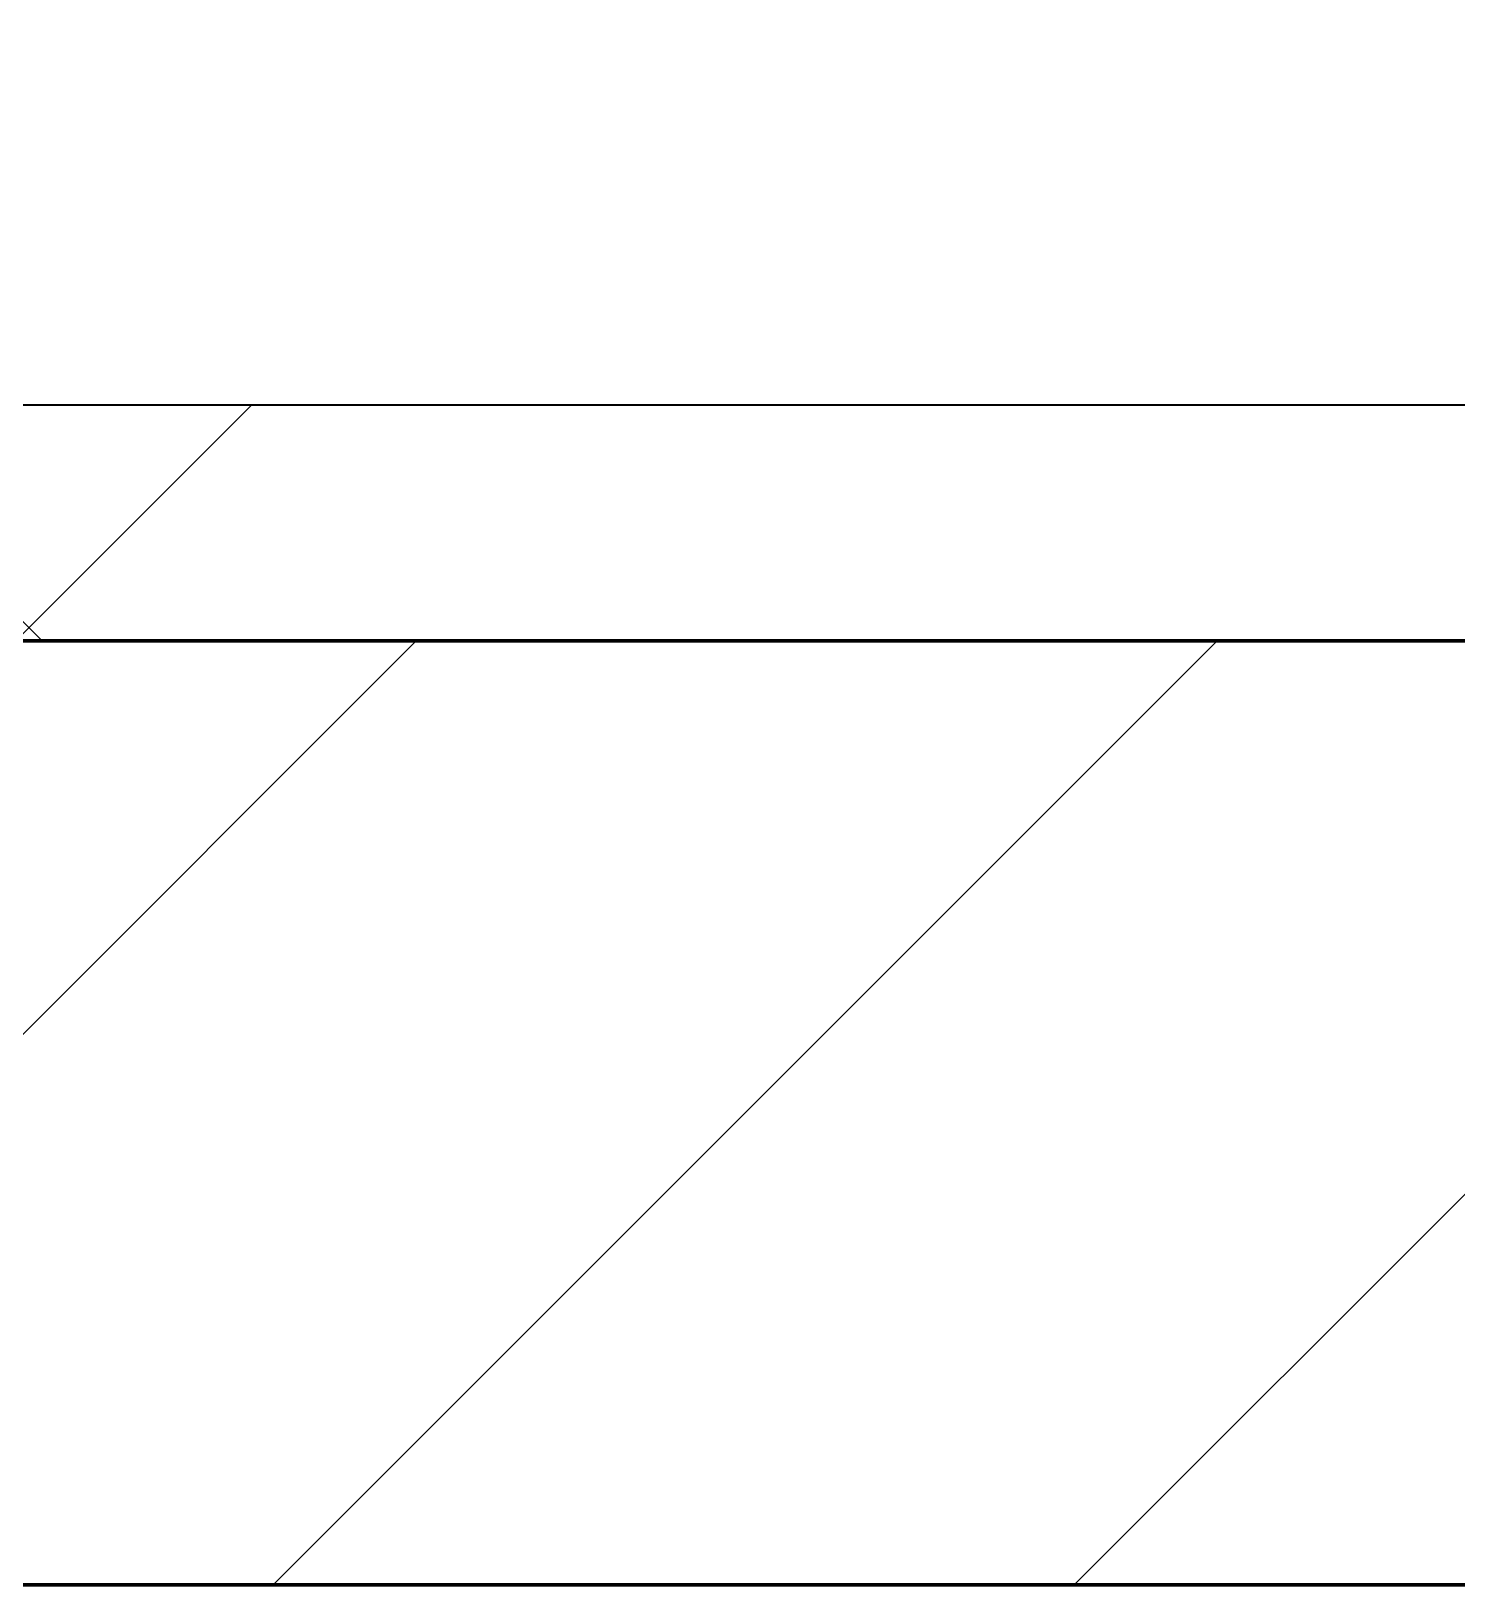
# Model space of a CAD drawing. Header units: millimetres. Extents: x -794334 to -714814, y -17806 to 22403.
# Drawn here: x -739067.4 to -738765.3, y -4021 to -3691.8 of the extents above; entities that cross this region are included whole.
import ezdxf
from ezdxf.xclip import XClip

# ---------------------------------------------------------------- set-up
doc = ezdxf.new("R2010")
doc.units = ezdxf.units.MM
doc.header["$XCLIPFRAME"] = 0
for name, color, linetype, lineweight in [('A-GLAZ-CURT', 2, 'Continuous', 9), ('A-WALL', 5, 'Continuous', 35), ('A-WALL-FNSH', 2, 'Continuous', 35), ('A-WALL-PATT', 1, 'Continuous', 35), ('WALL-E', 2, 'Continuous', 35)]:
    doc.layers.add(name, color=color, linetype=linetype, lineweight=lineweight)
doc.layers.add('A11_ALU.SOLID SHEET', color=2, linetype='Continuous')

# ---------------------------------------------------------------- blocks, each defined once
blk = doc.blocks.new('PPLS-PP19_Custom Tile Pattern - Custom Tile Pattern-V183-4252-01 ENLARGED CONCOURSE LEVEL - REFLECTED CEILING PLAN - SHEET 3')
at = {"layer": 'A-GLAZ-CURT'}
for p, q in [((-300, 0), (300, 0)), ((300, 0), (-300, 0)), ((195.99, 0), (213.31, 0)), ((213.31, 0), (195.99, 0)), ((230.06, 0), (300, 0)), ((-300, -50), (300, -50)), ((300, -50), (-300, -50))]:
    blk.add_line(p, q, dxfattribs=at)
for points, knots in [([(246.22, 0), (231.92, 0), (203.65, 0), (177.41, 0), (159.34, 0), (158.33, 0), (158.3, 0)], [-231.286404, -231.286404, -231.286404, -231.286404, -187.987675, -143.776725, -129.632772, -123.352749, -123.352749, -123.352749, -123.352749]), ([(159.07, 0), (159.13, 0), (160.84, 0), (165.21, 0), (174.15, 0), (185.98, 0), (208.82, 0), (219.42, 0), (230.06, 0)], [-115.643202, -115.643202, -115.643202, -115.643202, -114.681583, -87.660824, -65.295536, -41.623857, -24.459831, 0, 0, 0, 0]), ([(246.7, 0), (246.42, 0), (244.68, 0), (238.34, 0), (226.56, 0), (221.1, 0), (200.27, 0), (182.99, 0), (174.27, 0), (169.67, 0), (168.99, 0)], [-9625.973251, -9625.973251, -9625.973251, -9625.973251, -9581.591397, -9406.094246, -9221.510254, -9016.44624, -8717.832359, -8253.978395, -8152.463617, -8069.855175, -8069.855175, -8069.855175, -8069.855175]), ([(215.22, 0), (214.62, 0), (210.55, 0), (203.98, 0), (187.54, 0), (175.3, 0), (169.49, 0)], [-203.825446, -203.825446, -203.825446, -203.825446, -198.527383, -184.406837, -162.427601, -142.916156, -142.916156, -142.916156, -142.916156]), ([(171.51, 0), (176.48, 0), (193.23, 0), (201.73, 0), (208.81, 0), (213.9, 0), (241.96, 0), (266.73, 0), (281.71, 0), (291.71, 0), (296.52, 0), (297.86, 0), (298.09, 0)], [-7971.819559, -7971.819559, -7971.819559, -7971.819559, -7784.112253, -7606.717214, -7289.299508, -7042.621073, -6582.165592, -6068.460911, -5766.029927, -5566.724884, -5280.360606, -5199.253518, -5199.253518, -5199.253518, -5199.253518]), ([(172.07, 0), (177.66, 0), (187.87, 0), (201.08, 0), (207.47, 0), (213.96, 0), (215.11, 0)], [-255.364076, -255.364076, -255.364076, -255.364076, -237.955587, -223.92608, -215.862851, -208.75215, -208.75215, -208.75215, -208.75215]), ([(246.53, 0), (239.01, 0), (227.23, 0), (219.94, 0), (219.02, 0)], [-11585.526643, -11585.526643, -11585.526643, -11585.526643, -11162.864862, -10856.732305, -10856.732305, -10856.732305, -10856.732305]), ([(219.9, 0), (220.86, 0), (227.84, 0), (241.69, 0), (246.24, 0), (246.63, 0)], [-10670.940496, -10670.940496, -10670.940496, -10670.940496, -10511.382485, -9925.173265, -9856.704382, -9856.704382, -9856.704382, -9856.704382]), ([(300, 0), (286.53, 0), (268.71, 0), (250.86, 0), (246.54, 0)], [-285.253232, -285.253232, -285.253232, -285.253232, -244.693688, -231.607483, -231.607483, -231.607483, -231.607483]), ([(300, 0), (288.22, 0), (270.39, 0), (252.76, 0), (247.29, 0)], [-12528.858583, -12528.858583, -12528.858583, -12528.858583, -11905.454923, -11599.89954, -11599.89954, -11599.89954, -11599.89954]), ([(284.76, 0), (284.76, 0), (285.09, 0), (287.47, 0), (293.59, 0), (297.76, 0), (300, 0)], [-4110.630118, -4110.630118, -4110.630118, -4110.630118, -4053.389046, -3959.664717, -3862.421465, -3746.95702, -3746.95702, -3746.95702, -3746.95702]), ([(297.38, 0), (295.84, 0), (291.62, 0), (285.38, 0), (284.87, 0)], [-4803.172655, -4803.172655, -4803.172655, -4803.172655, -4358.271401, -4143.037883, -4143.037883, -4143.037883, -4143.037883])]:
    blk.add_open_spline(points, degree=3, knots=knots, dxfattribs=at)
blk = doc.blocks.new('PPLS-PP19_Custom Tile Pattern - Custom Tile Pattern-V184-4252-01 ENLARGED CONCOURSE LEVEL - REFLECTED CEILING PLAN - SHEET 3')
at = {"layer": 'A-GLAZ-CURT'}
for p, q in [((-300, 0), (300, 0)), ((300, 0), (-300, 0)), ((-293.07, 0), (-275.75, 0)), ((-275.75, 0), (-293.07, 0)), ((-222.32, 0), (-218.66, 0)), ((-218.66, 0), (-222.32, 0)), ((-217.74, 0), (-205, 0)), ((-205, 0), (-217.74, 0)), ((-300, -50), (300, -50)), ((300, -50), (-300, -50))]:
    blk.add_line(p, q, dxfattribs=at)
at = {"layer": 'A-GLAZ-CURT', "flags": 128}
for points in [[(-300, 0), (-291.56, 0), (-283.3, 0), (-275.2, 0), (-267.26, 0), (-259.45, 0), (-251.77, 0), (-244.2, 0), (-236.74, 0), (-229.36, 0), (-222.06, 0), (-214.83, 0), (-207.71, 0), (-200.76, 0), (-194.02, 0), (-187.54, 0), (-181.38, 0), (-175.58, 0), (-170.25, 0), (-165.64, 0), (-162.01, 0), (-159.53, 0), (-157.46, 0), (-154.52, 0), (-149.92, 0)], [(-150.63, 0), (-155.53, 0), (-160.27, 0), (-164.95, 0), (-169.65, 0), (-174.47, 0), (-179.49, 0), (-184.81, 0), (-190.44, 0), (-196.37, 0), (-202.58, 0), (-209.04, 0), (-215.73, 0), (-222.63, 0), (-229.72, 0), (-236.97, 0), (-244.39, 0), (-251.96, 0), (-259.67, 0), (-267.51, 0), (-275.48, 0), (-283.55, 0), (-291.73, 0), (-300, 0)], [(-125.17, 0), (-128.55, 0), (-134.16, 0), (-140.03, 0), (-145.5, 0), (-149.85, 0)], [(-149.42, 0), (-141.84, 0), (-132.81, 0), (-126.08, 0)]]:
    blk.add_lwpolyline(points, dxfattribs=at)
at = {"layer": 'A-GLAZ-CURT'}
for points, knots in [([(-300, 0), (-284.65, 0), (-236.57, 0), (-174.61, 0), (-129.95, 0), (-110.8, 0), (-99.5, 0), (-91.46, 0)], [-5323.127839, -5323.127839, -5323.127839, -5323.127839, -4502.809032, -2700.551212, -1002.059161, -460.363443, 0, 0, 0, 0]), ([(-149.83, 0), (-169.09, 0), (-209.54, 0), (-262.56, 0), (-294.48, 0), (-300, 0)], [-16713.51753, -16713.51753, -16713.51753, -16713.51753, -15131.813646, -13729.592194, -13439.944408, -13439.944408, -13439.944408, -13439.944408]), ([(-217.71, 0), (-224.03, 0), (-236.09, 0), (-255.22, 0), (-262.59, 0), (-264.9, 0), (-265.4, 0)], [-1190.968301, -1190.968301, -1190.968301, -1190.968301, -858.079193, -543.655514, -208.940337, 0, 0, 0, 0]), ([(-258.6, 0), (-257.91, 0), (-254.26, 0), (-241.25, 0), (-227.76, 0), (-219.28, 0), (-217.71, 0)], [-5722.54675, -5722.54675, -5722.54675, -5722.54675, -5657.471696, -5413.335975, -5017.494783, -4928.11489, -4928.11489, -4928.11489, -4928.11489]), ([(-149.83, 0), (-152.85, 0), (-162.67, 0), (-177.91, 0), (-199.46, 0), (-216.65, 0), (-231.26, 0), (-233.46, 0), (-234, 0)], [-2272.330759, -2272.330759, -2272.330759, -2272.330759, -2113.765672, -1763.376603, -1422.553702, -978.033455, -846.069444, -682.911962, -682.911962, -682.911962, -682.911962]), ([(-233.49, 0), (-233.44, 0), (-232.38, 0), (-230.74, 0), (-225.3, 0), (-223.63, 0)], [-455.274641, -455.274641, -455.274641, -455.274641, -440.605512, -119.536984, 0, 0, 0, 0]), ([(-223.63, 0), (-219.39, 0), (-206.17, 0), (-188.58, 0), (-169.02, 0), (-152.12, 0), (-136.84, 0), (-127.33, 0), (-124.19, 0), (-123.43, 0), (-123.28, 0)], [-5463.295695, -5463.295695, -5463.295695, -5463.295695, -5161.076232, -4739.070012, -4465.409639, -4149.119819, -3839.893365, -3647.167523, -3488.92562, -3439.852845, -3439.852845, -3439.852845, -3439.852845]), ([(-150.23, 0), (-150.53, 0), (-152.59, 0), (-158.72, 0), (-174.02, 0), (-185.59, 0), (-202.81, 0), (-213.56, 0), (-217.46, 0)], [-2523.617513, -2523.617513, -2523.617513, -2523.617513, -2477.344047, -2237.412286, -2029.680487, -1755.085331, -1400.429864, -1195.397769, -1195.397769, -1195.397769, -1195.397769]), ([(-217.07, 0), (-215.6, 0), (-211.14, 0), (-200.2, 0), (-185.8, 0), (-171.77, 0), (-158.7, 0), (-157.22, 0)], [-4916.013316, -4916.013316, -4916.013316, -4916.013316, -4832.723979, -4666.091899, -4349.945572, -4000.813434, -3840.635403, -3840.635403, -3840.635403, -3840.635403]), ([(-118.78, 0), (-121.86, 0), (-126.28, 0), (-136.96, 0), (-146.91, 0), (-149.58, 0), (-150.1, 0)], [-5938.474035, -5938.474035, -5938.474035, -5938.474035, -5700.061948, -5508.838257, -5298.784692, -5222.281539, -5222.281539, -5222.281539, -5222.281539]), ([(-149.87, 0), (-149.74, 0), (-147.54, 0), (-142.6, 0), (-127.26, 0), (-107.3, 0), (-90.42, 0), (-75.26, 0), (-68.41, 0), (-65.12, 0), (-63.63, 0)], [-4912.570702, -4912.570702, -4912.570702, -4912.570702, -4883.323924, -4440.880425, -4054.690705, -3793.097032, -3402.597032, -3144.956779, -3050.982048, -2969.237017, -2969.237017, -2969.237017, -2969.237017]), ([(-137.88, 0), (-140.56, 0), (-146.93, 0), (-147.6, 0), (-149.74, 0)], [-3187.727384, -3187.727384, -3187.727384, -3187.727384, -2919.378265, -2550.170171, -2550.170171, -2550.170171, -2550.170171]), ([(-149.65, 0), (-149.05, 0), (-146.52, 0), (-143.57, 0), (-138.62, 0)], [-3418.165509, -3418.165509, -3418.165509, -3418.165509, -3371.022232, -3227.460399, -3227.460399, -3227.460399, -3227.460399]), ([(-133.82, 0), (-135.51, 0), (-137.8, 0), (-146.28, 0), (-148.98, 0), (-149.6, 0)], [-2731.647847, -2731.647847, -2731.647847, -2731.647847, -2418.507304, -2308.929706, -2276.373206, -2276.373206, -2276.373206, -2276.373206]), ([(-82.28, 0), (-82.47, 0), (-96.21, 0), (-118.24, 0), (-144.22, 0), (-149.12, 0)], [-18960.690703, -18960.690703, -18960.690703, -18960.690703, -18935.241197, -17136.203329, -16733.021146, -16733.021146, -16733.021146, -16733.021146]), ([(-26.75, 0), (-27.82, 0), (-36.18, 0), (-53.55, 0), (-78.2, 0), (-110.94, 0), (-130.52, 0), (-147.74, 0), (-149.07, 0)], [-8718.362214, -8718.362214, -8718.362214, -8718.362214, -8532.293389, -8073.216054, -7508.296369, -7004.680444, -6449.282163, -6277.220794, -6277.220794, -6277.220794, -6277.220794]), ([(-148.23, 0), (-146.94, 0), (-140.15, 0), (-137.28, 0), (-133.93, 0), (-128.78, 0), (-126.5, 0)], [-6162.058746, -6162.058746, -6162.058746, -6162.058746, -6017.569127, -5560.701257, -5364.112219, -5231.017328, -5231.017328, -5231.017328, -5231.017328]), ([(-86.16, 0), (-91.37, 0), (-104.13, 0), (-122.65, 0), (-139.03, 0), (-146.11, 0), (-146.95, 0)], [-1681.3698, -1681.3698, -1681.3698, -1681.3698, -1374.161226, -945.742622, -741.901385, -489.130243, -489.130243, -489.130243, -489.130243]), ([(-146.69, 0), (-146.59, 0), (-145.49, 0), (-135.69, 0), (-128.29, 0), (-125.15, 0)], [-420.34245, -420.34245, -420.34245, -420.34245, -406.956646, -290.263673, 0, 0, 0, 0]), ([(-127.41, 0), (-131.63, 0), (-133.16, 0), (-134.09, 0), (-134.15, 0)], [-8540.990293, -8540.990293, -8540.990293, -8540.990293, -8266.114998, -8246.473386, -8246.473386, -8246.473386, -8246.473386]), ([(-134.15, 0), (-133.32, 0), (-130.31, 0), (-117.33, 0), (-92.04, 0), (-74.02, 0), (-62.74, 0), (-60.36, 0), (-59.97, 0)], [-7657.439573, -7657.439573, -7657.439573, -7657.439573, -7293.749979, -6839.55839, -6236.997189, -5713.340575, -5140.470607, -5006.787413, -5006.787413, -5006.787413, -5006.787413]), ([(-120.13, 0), (-120.14, 0), (-120.24, 0), (-121.3, 0), (-129.25, 0), (-133.82, 0)], [-2933.992132, -2933.992132, -2933.992132, -2933.992132, -2920.575025, -2840.280255, -2731.647847, -2731.647847, -2731.647847, -2731.647847]), ([(-113.43, 0), (-113.44, 0), (-113.96, 0), (-119.73, 0), (-125.43, 0), (-127.03, 0), (-127.41, 0)], [-328.499627, -328.499627, -328.499627, -328.499627, -282.672656, -98.539552, -24.539552, 0, 0, 0, 0]), ([(-126.5, 0), (-122.44, 0), (-108.71, 0), (-86.68, 0), (-63.44, 0), (-54.4, 0), (-48.53, 0), (-30.79, 0), (-18.03, 0), (8.61, 0), (15.02, 0), (22.91, 0), (31, 0), (39.04, 0), (48.23, 0), (52.73, 0), (53.81, 0)], [-5231.017328, -5231.017328, -5231.017328, -5231.017328, -4994.692869, -4542.524482, -4008.285538, -3689.699207, -3546.54457, -3315.260113, -2864.387349, -2439.246196, -2084.094819, -1956.422387, -1818.904206, -1645.594513, -1443.202566, -1372.933268, -1372.933268, -1372.933268, -1372.933268]), ([(-125.15, 0), (-124.93, 0), (-121.96, 0), (-113.01, 0), (-98.9, 0), (-85.29, 0), (-71.67, 0), (-65.93, 0), (-65.07, 0)], [-3362.7396, -3362.7396, -3362.7396, -3362.7396, -3342.215224, -3074.362186, -2902.289527, -2605.247022, -2322.099534, -2241.8264, -2241.8264, -2241.8264, -2241.8264]), ([(-122.08, 0), (-122.01, 0), (-121.69, 0), (-121.2, 0), (-120.88, 0)], [-3136.336417, -3136.336417, -3136.336417, -3136.336417, -3110.304437, -3035.164275, -3035.164275, -3035.164275, -3035.164275]), ([(-36.33, 0), (-36.43, 0), (-37.27, 0), (-45.02, 0), (-46.13, 0), (-60.59, 0), (-81.23, 0), (-99.51, 0), (-114.02, 0), (-117.28, 0), (-118.78, 0)], [-1855.773136, -1855.773136, -1855.773136, -1855.773136, -1810.870157, -1672.078046, -1405.135169, -1060.00838, -740.068933, -229.489605, -116.330425, 0, 0, 0, 0]), ([(-117.74, 0), (-117.19, 0), (-114.78, 0), (-113.43, 0), (-113.43, 0)], [-821.249067, -821.249067, -821.249067, -821.249067, -394.672656, -330.879064, -330.879064, -330.879064, -330.879064]), ([(-36.62, 0), (-36.62, 0), (-40.35, 0), (-44.32, 0), (-58.97, 0), (-85.2, 0), (-107.61, 0), (-116.56, 0), (-117.56, 0)], [-4069.478503, -4069.478503, -4069.478503, -4069.478503, -3858.647035, -3538.256648, -2842.901703, -2193.204658, -1433.981041, -985.49888, -985.49888, -985.49888, -985.49888]), ([(-115.82, 0), (-114.96, 0), (-110.41, 0), (-96.78, 0), (-71.33, 0), (-43.88, 0), (-21.56, 0), (-14.07, 0)], [-5724.064692, -5724.064692, -5724.064692, -5724.064692, -5430.283136, -5103.229623, -4799.173296, -4065.652676, -3660.747348, -3660.747348, -3660.747348, -3660.747348]), ([(9.32, 0), (9.08, 0), (7.65, 0), (2.57, 0), (-12.23, 0), (-25.64, 0), (-40, 0), (-56.24, 0), (-75.59, 0), (-94, 0), (-112.01, 0), (-114.94, 0), (-115.63, 0)], [-2922.926651, -2922.926651, -2922.926651, -2922.926651, -2882.788014, -2720.818881, -2518.50168, -2125.455881, -1792.521578, -1466.981642, -1208.454564, -789.402658, -501.969187, -243.577221, -243.577221, -243.577221, -243.577221]), ([(-91.46, 0), (-90.09, 0), (-84.7, 0), (-77.43, 0), (-72.73, 0), (-72.64, 0), (-72.64, 0)], [-19832.387487, -19832.387487, -19832.387487, -19832.387487, -19753.885894, -19541.04734, -19478.625389, -19471.062469, -19471.062469, -19471.062469, -19471.062469])]:
    blk.add_open_spline(points, degree=3, knots=knots, dxfattribs=at)
for points in [[(-152.35, 0), (-151.58, 0), (-150.74, 0), (-149.84, 0)], [(-82.61, 0), (-83.79, 0), (-84.97, 0), (-86.16, 0)]]:
    blk.add_open_spline(points, degree=3, dxfattribs=at)
blk = doc.blocks.new('*U1029')
at = {"layer": 'A-GLAZ-CURT'}
for name, p in [('PPLS-PP19_Custom Tile Pattern - Custom Tile Pattern-V183-4252-01 ENLARGED CONCOURSE LEVEL - REFLECTED CEILING PLAN - SHEET 3', (39602.37, -7350)), ('PPLS-PP19_Custom Tile Pattern - Custom Tile Pattern-V184-4252-01 ENLARGED CONCOURSE LEVEL - REFLECTED CEILING PLAN - SHEET 3', (40202.37, -7350))]:
    blk.add_blockref(name, p, dxfattribs=at)
blk = doc.blocks.new('*U1630')
blk.add_lwpolyline([(22690, -750), (19166.45, -750), (19116.45, -700), (18966.44, -550), (-101025.39, -550), (-101025.39, -6704.96), (-96300, -6704.96), (-96300, -7350), (-94497.63, -7350), (17250, -7350), (17250, -6849.96), (18300, -6849.96), (22690, -6849.96)], close=True)

msp = doc.modelspace()

# ---------------------------------------------------------------- block references
at = {"layer": 'A11_ALU.SOLID SHEET'}
ref = msp.add_blockref('*U1630', (-744681.24, 3579.02), dxfattribs=at)
XClip(ref).set_block_clipping_path([(-45802.4668593339, -9620.0029952967), (23702.8690583039, 10334.9999958097)])

# ---------------------------------------------------------------- next in the draw order: hatches: boundary and pattern name
at = {"layer": 'A-WALL-PATT', "lineweight": 9}
h = msp.add_hatch(dxfattribs=at)
h.set_pattern_fill('FP_5', color=256, style=0, pattern_type=2)
h.set_pattern_definition([(45, (0, 0), (-212.13203, 212.13203), []), (135, (0, 0), (-212.13203, -212.13203), [])])
h.paths.add_polyline_path([(-727630.24, -3820.98), (-727382.37, -3820.98), (-727382.37, -3770.98), (-790483.7, -3770.98), (-790483.7, -3820.98), (-727766, -3820.98)])
h = msp.add_hatch(dxfattribs=at)
h.set_pattern_fill('FP_2', color=256, style=0, pattern_type=2)
h.set_pattern_definition([(45, (0, 0), (-84.852814, 84.852814), [])])
h.paths.add_polyline_path([(-727382.37, -4020.98), (-727382.37, -3820.98), (-790483.7, -3820.98), (-790483.7, -4020.98), (-727494.49, -4020.98)])

# ---------------------------------------------------------------- next in the draw order: linework, layer by layer
at = {"layer": 'A-WALL', "color": 7, "lineweight": 70}
for p, q in [((-740780, -3820.98), (-738380, -3820.98)), ((-738380, -3820.98), (-740780, -3820.98)), ((-738380, -4020.98), (-740780, -4020.98))]:
    msp.add_line(p, q, dxfattribs=at)
at = {"layer": 'A-WALL-FNSH', "color": 250}
msp.add_line((-740780, -3770.98), (-738380, -3770.98), dxfattribs=at)
at = {"layer": 'WALL-E'}
for p, q in [((-727382.37, -4020.98), (-790483.7, -4020.98)), ((-790483.7, -4020.98), (-727382.37, -4020.98))]:
    msp.add_line(p, q, dxfattribs=at)

# ---------------------------------------------------------------- next in the draw order: block references
msp.add_blockref('*U1029', (-778882.37, 3579.02))

doc.saveas('drawing.dxf')
